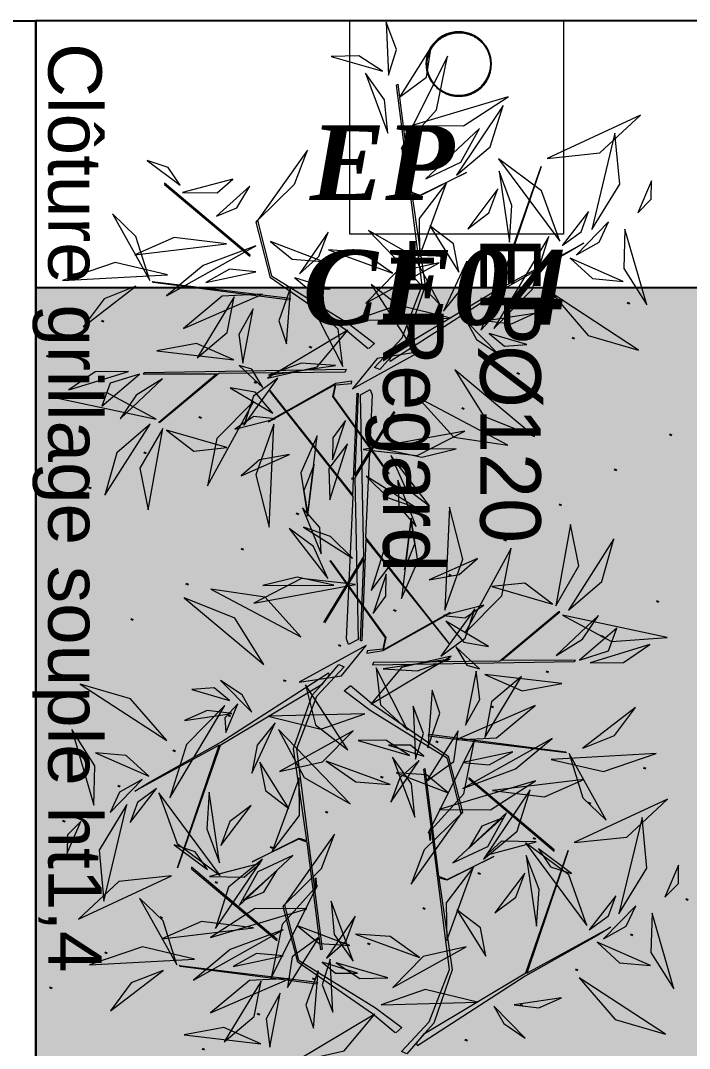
# Model space of a CAD drawing. Header units: millimetres. Extents: x 522027 to 600964, y -380282 to -298602.
# Drawn here: x 572476 to 573728, y -353126 to -351203 of the extents above; entities that cross this region are included whole.
import ezdxf

# ---------------------------------------------------------------- set-up
doc = ezdxf.new("R2010")
doc.units = ezdxf.units.MM
doc.layers.add('3-BAT C-Niveau -2', color=7, linetype='Continuous')
doc.layers.add('prlm-EAU-EPEXT', color=145, linetype='Continuous')
doc.styles.add('Arial', font='arial.ttf')
doc.styles.add('Futura Std Book', font='')
doc.styles.add('prlm-eau-ep', font='timesbi.ttf', dxfattribs={"height": 18})
doc.styles.get('Futura Std Book').set_extended_font_data('Futura Std Book')

# ---------------------------------------------------------------- blocks, each defined once
blk = doc.blocks.new('Groupe-85-1')
at = {"color": 253, "linetype": 'Continuous', "lineweight": 5, "true_color": 0xa0a0a4, "flags": 128}
for points in [[(15896.61, -47331.84), (15900.69, -47325.42), (15902.56, -47315.11), (15890.87, -47279.16), (15891.04, -47278.96), (15897.34, -47298.32), (15899.05, -47298.58), (15906.79, -47292.79), (15898.96, -47298.75), (15897.45, -47298.61), (15903.1, -47315.06), (15901.56, -47325.48), (15900.21, -47327.72), (15916.72, -47313.07), (15920.3, -47289.08), (15916.91, -47313.06), (15930.79, -47301.69), (15928.4, -47303.82), (15916.72, -47313.7), (15899.32, -47330.21), (15899.12, -47329.71), (15900.21, -47327.72), (15897.67, -47332.06)], [(15869.83, -47315.74), (15869.83, -47315.55), (15851.6, -47305.26), (15851.64, -47305.53)], [(15852.99, -47323.9), (15852.77, -47323.78), (15878.73, -47322.03), (15878.71, -47322.41)], [(15892.95, -47335.14), (15890.01, -47336.18), (15878.96, -47345.48), (15879.14, -47345.45), (15889.98, -47336.36), (15889.9, -47338.67), (15902.72, -47350.78), (15902.99, -47350.82), (15890.08, -47338.59), (15890.11, -47336.41), (15892.97, -47335.61)], [(15878.17, -47339.76), (15897.07, -47356.06), (15894.31, -47337.19), (15894.55, -47337.21), (15896.81, -47352.41), (15901.77, -47339.27), (15901.86, -47339.43), (15896.88, -47352.83), (15903.09, -47382.43), (15901.5, -47383.72), (15900.93, -47382.75), (15897.19, -47356.35), (15878.34, -47339.95)], [(15919.95, -47380.03), (15901.04, -47363.73), (15903.8, -47382.59), (15903.56, -47382.58), (15901.3, -47367.38), (15896.35, -47380.52), (15896.26, -47380.36), (15901.24, -47366.96), (15895.03, -47337.36), (15896.62, -47336.07), (15897.18, -47337.04), (15900.93, -47363.44), (15919.77, -47379.84)], [(15905.16, -47384.65), (15908.1, -47383.61), (15919.15, -47374.3), (15918.97, -47374.34), (15908.14, -47383.43), (15908.21, -47381.12), (15895.39, -47369), (15895.13, -47368.96), (15908.03, -47381.2), (15908, -47383.38), (15905.15, -47384.18)], [(15901.5, -47387.94), (15897.43, -47394.37), (15895.56, -47404.68), (15907.24, -47440.63), (15907.07, -47440.83), (15900.78, -47421.46), (15899.07, -47421.21), (15891.33, -47427), (15899.16, -47421.04), (15900.67, -47421.18), (15895.02, -47404.73), (15896.56, -47394.31), (15897.91, -47392.07), (15881.4, -47406.72), (15877.82, -47430.71), (15881.2, -47406.73), (15867.33, -47418.1), (15869.72, -47415.96), (15881.4, -47406.09), (15898.79, -47389.58), (15898.99, -47390.08), (15897.91, -47392.07), (15900.44, -47387.73)], [(15945.12, -47395.89), (15945.35, -47396.01), (15919.39, -47397.76), (15919.41, -47397.37)], [(15925.42, -47456.7), (15929.5, -47450.28), (15931.37, -47439.97), (15919.68, -47404.02), (15919.85, -47403.82), (15926.14, -47423.18), (15927.85, -47423.44), (15935.59, -47417.65), (15927.77, -47423.61), (15926.26, -47423.47), (15931.9, -47439.92), (15930.37, -47450.34), (15929.01, -47452.58), (15945.52, -47437.93), (15949.1, -47413.94), (15945.72, -47437.92), (15959.59, -47426.55), (15957.2, -47428.68), (15945.53, -47438.56), (15928.13, -47455.07), (15927.93, -47454.57), (15929.01, -47452.58), (15926.48, -47456.92)], [(15928.29, -47404.05), (15928.29, -47404.24), (15946.51, -47414.53), (15946.47, -47414.26)], [(15898.63, -47440.6), (15898.63, -47440.41), (15880.41, -47430.12), (15880.45, -47430.39)], [(15881.8, -47448.76), (15881.57, -47448.64), (15907.53, -47446.89), (15907.52, -47447.27)]]:
    blk.add_lwpolyline(points, close=True, dxfattribs=at)
for points in [[(15894.81, -47328.62), (15889.98, -47325.94), (15874.41, -47319), (15869.81, -47309.26), (15869.98, -47308.91), (15874.47, -47318.6), (15890.33, -47324.7), (15895.81, -47327.43), (15894.91, -47328.57)], [(15854.45, -47341.05), (15867.89, -47338.52), (15858.91, -47349.46), (15859.05, -47349.41), (15868.2, -47338.3), (15891.41, -47333.65), (15891.53, -47333.21), (15854.45, -47340.83), (15854.34, -47341.07), (15854.41, -47341.06)], [(15943.67, -47378.74), (15930.22, -47381.27), (15939.2, -47370.33), (15939.06, -47370.38), (15929.91, -47381.49), (15906.71, -47386.14), (15906.59, -47386.58), (15943.66, -47378.96), (15943.78, -47378.72), (15943.71, -47378.73)], [(15903.31, -47391.17), (15908.13, -47393.84), (15923.7, -47400.79), (15928.3, -47410.53), (15928.13, -47410.88), (15923.64, -47401.19), (15907.78, -47395.09), (15902.31, -47392.36), (15903.21, -47391.22)], [(15923.62, -47453.48), (15918.79, -47450.8), (15903.22, -47443.86), (15898.62, -47434.12), (15898.79, -47433.77), (15903.28, -47443.46), (15919.14, -47449.56), (15924.62, -47452.29), (15923.71, -47453.43)]]:
    blk.add_lwpolyline(points, dxfattribs=at)
at = {"color": 253, "linetype": 'Continuous', "lineweight": 5, "true_color": 0xa0a0a4}
for points in [[(15889.04, -47277.59, -183.73), (15889.61, -47272.59, -181.29), (15886.73, -47267.94, -179.52), (15886.73, -47267.94, -179.52), (15889.04, -47277.59, -183.73)], [(15891.79, -47281.26, -194.21), (15896.1, -47276.67, -192.81), (15895.89, -47270.92, -190.06), (15895.89, -47270.92, -190.06), (15891.79, -47281.26, -194.21)], [(15891.79, -47281.26, -194.21), (15896.1, -47276.67, -192.81), (15895.89, -47270.92, -190.06), (15895.89, -47270.92, -190.06), (15891.79, -47281.26, -194.21)], [(15893.91, -47290.77, -206.43), (15899.08, -47282.3, -204.4), (15899.21, -47272.05, -204.36), (15899.21, -47272.05, -204.36), (15893.91, -47290.77, -206.43)], [(15893.91, -47290.77, -206.43), (15899.08, -47282.3, -204.4), (15899.21, -47272.05, -204.36), (15899.21, -47272.05, -204.36), (15893.91, -47290.77, -206.43)], [(15887.78, -47277.12, -183.47), (15882.92, -47275.1, -183.7), (15877.81, -47276.18, -184.07), (15877.81, -47276.18, -184.07), (15887.78, -47277.12, -183.47)], [(15887.78, -47277.12, -183.47), (15882.92, -47275.1, -183.7), (15877.81, -47276.18, -184.07), (15877.81, -47276.18, -184.07), (15887.78, -47277.12, -183.47)], [(15921.12, -47287.39, -215.07), (15930.6, -47284.54, -213.8), (15936.74, -47276.19, -214.42), (15936.74, -47276.19, -214.42), (15921.12, -47287.39, -215.07)], [(15890.9, -47288.3, -199.98), (15889.15, -47282.29, -200.36), (15884.72, -47278.04, -199.46), (15884.72, -47278.04, -199.46), (15890.9, -47288.3, -199.98)], [(15895.11, -47286.05, -194.97), (15904.59, -47284.3, -192.57), (15911.8, -47277.41, -191.31), (15911.8, -47277.41, -191.31), (15895.11, -47286.05, -194.97)], [(15904.99, -47293.61, -201.48), (15910.2, -47287.28, -202.35), (15911.17, -47279.23, -201.76), (15911.17, -47279.23, -201.76), (15904.99, -47293.61, -201.48)], [(15931.79, -47298.93, -228.35), (15935.34, -47289.58, -229.1), (15932.69, -47280.4, -232.12), (15932.69, -47280.4, -232.12), (15931.79, -47298.93, -228.35)], [(15899.48, -47295.36, -207.16), (15905.35, -47291.11, -205.48), (15907.61, -47284.27, -203.83), (15907.61, -47284.27, -203.83), (15899.48, -47295.36, -207.16)], [(15899.48, -47295.36, -207.16), (15905.35, -47291.11, -205.48), (15907.61, -47284.27, -203.83), (15907.61, -47284.27, -203.83), (15899.48, -47295.36, -207.16)], [(15926.33, -47302.2, -228.97), (15921.22, -47293.55, -227.8), (15912.16, -47289.14, -227.09), (15912.16, -47289.14, -227.09), (15926.33, -47302.2, -228.97)], [(15939.66, -47294.26, -211.21), (15941.68, -47291.29, -209.03), (15941.06, -47287.91, -206.71), (15941.06, -47287.91, -206.71), (15939.66, -47294.26, -211.21)], [(15939.66, -47294.26, -211.21), (15941.68, -47291.29, -209.03), (15941.06, -47287.91, -206.71), (15941.06, -47287.91, -206.71), (15939.66, -47294.26, -211.21)], [(15894.44, -47292.01, -203.84), (15894.67, -47291.91, -203.87), (15894.19, -47290.23, -202.04), (15893.98, -47290.33, -202.02), (15894.44, -47292.01, -203.84)], [(15917.08, -47304.11, -196.26), (15916.27, -47297.25, -195.05), (15912.72, -47291.44, -196.39), (15912.72, -47291.44, -196.39), (15917.08, -47304.11, -196.26)], [(15869.98, -47308.91, -197.23), (15875.55, -47300.96, -194.28), (15876.73, -47294.21, -188.42), (15876.73, -47294.21, -188.42), (15869.98, -47308.91, -197.23)], [(15903.44, -47295.38, -188.89), (15899.67, -47302.93, -185.79), (15901.06, -47309.87, -181.22), (15901.06, -47309.87, -181.22), (15903.44, -47295.38, -188.89)], [(15908.94, -47303.09, -195.33), (15912.27, -47299.44, -195.1), (15913.09, -47294.71, -194.26), (15913.09, -47294.71, -194.26), (15908.94, -47303.09, -195.33)], [(15926.88, -47302.92, -229.3), (15929.93, -47299.68, -228.25), (15930.58, -47295.73, -226.49), (15930.58, -47295.73, -226.49), (15926.88, -47302.92, -229.3)], [(15929.86, -47304.09, -232.75), (15933.57, -47300.98, -233.5), (15934.61, -47296.91, -235.42), (15934.61, -47296.91, -235.42), (15929.86, -47304.09, -232.75)], [(15937.87, -47297.68, -212.86), (15939.03, -47304.94, -209.91), (15944.52, -47310.83, -208.14), (15944.52, -47310.83, -208.14), (15937.87, -47297.68, -212.86)], [(15937.87, -47297.68, -212.86), (15939.03, -47304.94, -209.91), (15944.52, -47310.83, -208.14), (15944.52, -47310.83, -208.14), (15937.87, -47297.68, -212.86)], [(15854.57, -47305.12, -211.6), (15851.73, -47302.27, -211.07), (15847.62, -47301.74, -211.1), (15847.62, -47301.74, -211.1), (15854.57, -47305.12, -211.6)], [(15855.23, -47306.36, -202.5), (15861.61, -47305.25, -200.11), (15864, -47302.17, -195.35), (15864, -47302.17, -195.35), (15855.23, -47306.36, -202.5)], [(15862.32, -47309.5, -218.46), (15865.75, -47307.31, -216.39), (15867.42, -47302.85, -215.43), (15867.42, -47302.85, -215.43), (15862.32, -47309.5, -218.46)], [(15917.2, -47320.56, -212.64), (15922.94, -47312.03, -211.07), (15924.12, -47301.68, -212.06), (15924.12, -47301.68, -212.06), (15917.2, -47320.56, -212.64)], [(15917.2, -47320.56, -212.64), (15922.94, -47312.03, -211.07), (15924.12, -47301.68, -212.06), (15924.12, -47301.68, -212.06), (15917.2, -47320.56, -212.64)], [(15908.8, -47311.39, -184.69), (15906.82, -47306.35, -183.17), (15901.87, -47303.85, -181.63), (15901.87, -47303.85, -181.63), (15908.8, -47311.39, -184.69)], [(15928.78, -47304.92, -232.48), (15933.62, -47307.92, -232.45), (15939.38, -47307.38, -231.83), (15939.38, -47307.38, -231.83), (15928.78, -47304.92, -232.48)], [(15906.53, -47318.02, -204.31), (15900.13, -47310.12, -204.16), (15890.75, -47306.88, -202.67), (15890.75, -47306.88, -202.67), (15906.53, -47318.02, -204.31)], [(15879.57, -47317.25, -202.12), (15882.56, -47313.38, -201.54), (15883.37, -47308.58, -202.14), (15883.37, -47308.58, -202.14), (15879.57, -47317.25, -202.12)], [(15904.89, -47310.34, -205.3), (15897.29, -47313.58, -204.92), (15892.78, -47320.36, -203.9), (15892.78, -47320.36, -203.9), (15904.89, -47310.34, -205.3)], [(15907.35, -47319.1, -204.62), (15909.91, -47314.38, -205.07), (15909.92, -47309.08, -204.23), (15909.92, -47309.08, -204.23), (15907.35, -47319.1, -204.62)], [(15852.27, -47323.7, -214.21), (15848.21, -47316.08, -211.43), (15843.08, -47312.76, -206.15), (15843.08, -47312.76, -206.15), (15852.27, -47323.7, -214.21)], [(15873.11, -47312.32, -199.77), (15877.71, -47314.82, -197.57), (15883.41, -47314.17, -196.35), (15883.41, -47314.17, -196.35), (15873.11, -47312.32, -199.77)], [(15896.65, -47313.89, -185.42), (15890.52, -47311.1, -185.31), (15884.05, -47311.83, -184.01), (15884.05, -47311.83, -184.01), (15896.65, -47313.89, -185.42)], [(15926.7, -47312.08, -223.66), (15934.81, -47318.53, -222.36), (15944.56, -47319.47, -219.58), (15944.56, -47319.47, -219.58), (15926.7, -47312.08, -223.66)], [(15865.09, -47314.27, -221.24), (15855.29, -47314.9, -218.96), (15848.63, -47319.48, -214.31), (15848.63, -47319.48, -214.31), (15865.09, -47314.27, -221.24)], [(15870.6, -47313.6, -210.1), (15861.59, -47319.05, -209.96), (15855.89, -47325.93, -205.95), (15855.89, -47325.93, -205.95), (15870.6, -47313.6, -210.1)], [(15914.91, -47321.31, -212.09), (15916.79, -47318.29, -209.87), (15916.12, -47315.61, -207.1), (15916.12, -47315.61, -207.1), (15914.91, -47321.31, -212.09)], [(15914.91, -47321.31, -212.09), (15916.79, -47318.29, -209.87), (15916.12, -47315.61, -207.1), (15916.12, -47315.61, -207.1), (15914.91, -47321.31, -212.09)], [(15915.69, -47319.33, -172.05), (15920.33, -47319.05, -171.7), (15924.13, -47316.39, -172.02), (15924.13, -47316.39, -172.02), (15915.69, -47319.33, -172.05)], [(15915.69, -47319.33, -172.05), (15920.33, -47319.05, -171.7), (15924.13, -47316.39, -172.02), (15924.13, -47316.39, -172.02), (15915.69, -47319.33, -172.05)], [(15871.5, -47318.39, -207.72), (15866.54, -47318.84, -206.62), (15862.68, -47322.08, -205.86), (15862.68, -47322.08, -205.86), (15871.5, -47318.39, -207.72)], [(15878.88, -47318.16, -202.35), (15881.72, -47319.71, -200.21), (15885.76, -47318.95, -199.09), (15885.76, -47318.95, -199.09), (15878.88, -47318.16, -202.35)], [(15903.14, -47327.19, -217.22), (15899.86, -47320.16, -219.34), (15893.1, -47316.71, -221.55), (15893.1, -47316.71, -221.55), (15903.14, -47327.19, -217.22)], [(15878.44, -47319.88, -198.87), (15877.43, -47326.63, -195.41), (15879.62, -47330.6, -190.33), (15879.62, -47330.6, -190.33), (15878.44, -47319.88, -198.87)], [(15908.87, -47320.12, -176.08), (15898.79, -47319.58, -174.79), (15891.21, -47323.94, -170.69), (15891.21, -47323.94, -170.69), (15908.87, -47320.12, -176.08)], [(15912, -47320.26, -171.59), (15914.43, -47323.14, -169.03), (15918.92, -47325.04, -167.96), (15918.92, -47325.04, -167.96), (15912, -47320.26, -171.59)], [(15855.34, -47322.03, -223.19), (15845.32, -47321.6, -225.59), (15836.22, -47326.74, -225.79), (15836.22, -47326.74, -225.79), (15855.34, -47322.03, -223.19)], [(15855.34, -47322.03, -223.19), (15845.32, -47321.6, -225.59), (15836.22, -47326.74, -225.79), (15836.22, -47326.74, -225.79), (15855.34, -47322.03, -223.19)], [(15873.51, -47322.29, -233.25), (15866.16, -47324.06, -238.65), (15860.13, -47331.36, -241.93), (15860.13, -47331.36, -241.93), (15873.51, -47322.29, -233.25)], [(15916.57, -47321.63, -213.12), (15919.83, -47323.43, -210.71), (15923.87, -47322.33, -208.62), (15923.87, -47322.33, -208.62), (15916.57, -47321.63, -213.12)], [(15916.57, -47321.63, -213.12), (15919.83, -47323.43, -210.71), (15923.87, -47322.33, -208.62), (15923.87, -47322.33, -208.62), (15916.57, -47321.63, -213.12)], [(15863.68, -47336.25, -189.87), (15868.31, -47330.54, -186.93), (15868.34, -47323.76, -183.27), (15868.34, -47323.76, -183.27), (15863.68, -47336.25, -189.87)], [(15890.74, -47332.76, -200.73), (15888.64, -47326.1, -197.34), (15882.81, -47322.47, -193.77), (15882.81, -47322.47, -193.77), (15890.74, -47332.76, -200.73)], [(15890.74, -47332.76, -200.73), (15888.64, -47326.1, -197.34), (15882.81, -47322.47, -193.77), (15882.81, -47322.47, -193.77), (15890.74, -47332.76, -200.73)], [(15849.94, -47325.21, -215.73), (15844.51, -47328.64, -216.78), (15841.65, -47334.5, -215.22), (15841.65, -47334.5, -215.22), (15849.94, -47325.21, -215.73)], [(15849.94, -47325.21, -215.73), (15844.51, -47328.64, -216.78), (15841.65, -47334.5, -215.22), (15841.65, -47334.5, -215.22), (15849.94, -47325.21, -215.73)], [(15872.28, -47325.32, -229.03), (15870.56, -47330.53, -227.48), (15872.25, -47335.66, -225.66), (15872.25, -47335.66, -225.66), (15872.28, -47325.32, -229.03)], [(15877.33, -47337.53, -178.9), (15886.05, -47333.71, -176.01), (15890.43, -47325.93, -172.29), (15890.43, -47325.93, -172.29), (15877.33, -47337.53, -178.9)], [(15877.33, -47337.53, -178.9), (15886.05, -47333.71, -176.01), (15890.43, -47325.93, -172.29), (15890.43, -47325.93, -172.29), (15877.33, -47337.53, -178.9)], [(15904.37, -47327.43, -210.57), (15896.83, -47330.11, -206.9), (15893.32, -47336.53, -202.54), (15893.32, -47336.53, -202.54), (15904.37, -47327.43, -210.57)], [(15911.48, -47329.49, -220.09), (15918.44, -47336.99, -220.53), (15928.49, -47338.97, -219.34), (15928.49, -47338.97, -219.34), (15911.48, -47329.49, -220.09)], [(15870.49, -47335.33, -200.41), (15863.08, -47333.64, -200.32), (15856.05, -47336.36, -200.54), (15856.05, -47336.36, -200.54), (15870.49, -47335.33, -200.41)], [(15889.39, -47332.85, -200.44), (15882.99, -47333.64, -199.26), (15877.42, -47336.95, -200.49), (15877.42, -47336.95, -200.49), (15889.39, -47332.85, -200.44)], [(15905.62, -47335.86, -220.85), (15913.63, -47341.91, -221.31), (15923.88, -47341.49, -222.56), (15923.88, -47341.49, -222.56), (15905.62, -47335.86, -220.85)], [(15876.78, -47339.41, -177.75), (15874.15, -47336.41, -175.38), (15871.67, -47336.18, -172.12), (15871.67, -47336.18, -172.12), (15876.78, -47339.41, -177.75)], [(15879.24, -47337.17, -207.06), (15875.41, -47341.34, -208.24), (15874.62, -47347.06, -209.24), (15874.62, -47347.06, -209.24), (15879.24, -47337.17, -207.06)], [(15851.55, -47341.15, -174.84), (15845.44, -47342.37, -175.45), (15841.18, -47346.6, -176.76), (15841.18, -47346.6, -176.76), (15851.55, -47341.15, -174.84)], [(15853.62, -47341.25, -174.58), (15848.57, -47343.96, -172.2), (15847.81, -47348.47, -168.43), (15847.81, -47348.47, -168.43), (15853.62, -47341.25, -174.58)], [(15858.03, -47341.31, -186.97), (15853.78, -47345.21, -187.38), (15851.67, -47350.13, -185.5), (15851.67, -47350.13, -185.5), (15858.03, -47341.31, -186.97)], [(15879.52, -47343.78, -215.21), (15875.52, -47340.56, -213.09), (15870.79, -47340.62, -210.46), (15870.79, -47340.62, -210.46), (15879.52, -47343.78, -215.21)], [(15897.42, -47347.34, -225.36), (15907.53, -47346.58, -224.7), (15915.49, -47340.4, -224), (15915.49, -47340.4, -224), (15897.42, -47347.34, -225.36)], [(15875.64, -47342.24, -207.25), (15870.13, -47350.37, -205.29), (15870.07, -47359.44, -201.98), (15870.07, -47359.44, -201.98), (15875.64, -47342.24, -207.25)], [(15893.13, -47342.64, -197.01), (15891.41, -47346.26, -196.39), (15892.16, -47350.32, -196.61), (15892.16, -47350.32, -196.61), (15893.13, -47342.64, -197.01)], [(15880.18, -47344.76, -179.83), (15876.14, -47345.06, -178.67), (15873.08, -47348.07, -177.99), (15873.08, -47348.07, -177.99), (15880.18, -47344.76, -179.83)], [(15901.4, -47346.5, -183.78), (15908.44, -47346.7, -183.14), (15914.46, -47343.97, -184.94), (15914.46, -47343.97, -184.94), (15901.4, -47346.5, -183.78)], [(15858.26, -47348.97, -186.41), (15848.35, -47345.8, -187.61), (15838.28, -47348.49, -186.97), (15838.28, -47348.49, -186.97), (15858.26, -47348.97, -186.41)], [(15880.11, -47345.75, -179.52), (15878.57, -47355.75, -178.73), (15882.8, -47364.88, -177.91), (15882.8, -47364.88, -177.91), (15880.11, -47345.75, -179.52)], [(15888.49, -47346.42, -247.3), (15886.76, -47353.81, -244.69), (15889.51, -47361.53, -243.35), (15889.51, -47361.53, -243.35), (15888.49, -47346.42, -247.3)], [(15888.49, -47346.42, -247.3), (15886.76, -47353.81, -244.69), (15889.51, -47361.53, -243.35), (15889.51, -47361.53, -243.35), (15888.49, -47346.42, -247.3)], [(15894.32, -47346.84, -186.16), (15891.74, -47352.01, -185.75), (15893.03, -47357.73, -185.13), (15893.03, -47357.73, -185.13), (15894.32, -47346.84, -186.16)], [(15902.68, -47347.5, -176.88), (15906.48, -47352.87, -176.9), (15911.56, -47355.35, -174.04), (15911.56, -47355.35, -174.04), (15902.68, -47347.5, -176.88)], [(15857.37, -47350.08, -186.4), (15852.21, -47356.53, -186.75), (15851.48, -47364.74, -187), (15851.48, -47364.74, -187), (15857.37, -47350.08, -186.4)], [(15859.83, -47350.45, -182.25), (15856.96, -47358.56, -178.08), (15859.97, -47365.91, -173.29), (15859.97, -47365.91, -173.29), (15859.83, -47350.45, -182.25)], [(15860.53, -47350.6, -181.99), (15866.31, -47353.53, -181.12), (15872.28, -47351.72, -179.03), (15872.28, -47351.72, -179.03), (15860.53, -47350.6, -181.99)], [(15884.03, -47350.81, -210.84), (15878.73, -47352.84, -209.98), (15875.89, -47356.42, -207.2), (15875.89, -47356.42, -207.2), (15884.03, -47350.81, -210.84)], [(15888.94, -47351.82, -223.21), (15887.91, -47356.93, -222.61), (15889.5, -47361.34, -220.88), (15889.5, -47361.34, -220.88), (15888.94, -47351.82, -223.21)], [(15888.94, -47351.82, -223.21), (15887.91, -47356.93, -222.61), (15889.5, -47361.34, -220.88), (15889.5, -47361.34, -220.88), (15888.94, -47351.82, -223.21)], [(15898.9, -47352.1, -228.81), (15903.67, -47355.36, -229.15), (15909, -47356.1, -227.32), (15909, -47356.1, -227.32), (15898.9, -47352.1, -228.81)], [(15904.82, -47351.78, -161.32), (15905.96, -47356.58, -161.24), (15909.82, -47359.65, -160.95), (15909.82, -47359.65, -160.95), (15904.82, -47351.78, -161.32)], [(15918.01, -47374.04, -179.52), (15919.55, -47364.04, -178.73), (15915.31, -47354.91, -177.91), (15915.31, -47354.91, -177.91), (15918.01, -47374.04, -179.52)], [(15938.29, -47369.34, -182.25), (15941.15, -47361.23, -178.08), (15938.15, -47353.88, -173.29), (15938.15, -47353.88, -173.29), (15938.29, -47369.34, -182.25)], [(15940.74, -47369.71, -186.4), (15945.91, -47363.26, -186.75), (15946.64, -47355.05, -187), (15946.64, -47355.05, -187), (15940.74, -47369.71, -186.4)], [(15909.63, -47373.37, -247.3), (15911.36, -47365.98, -244.69), (15908.61, -47358.26, -243.35), (15908.61, -47358.26, -243.35), (15909.63, -47373.37, -247.3)], [(15909.63, -47373.37, -247.3), (15911.36, -47365.98, -244.69), (15908.61, -47358.26, -243.35), (15908.61, -47358.26, -243.35), (15909.63, -47373.37, -247.3)], [(15909.18, -47367.97, -223.21), (15910.21, -47362.86, -222.61), (15908.62, -47358.45, -220.88), (15908.62, -47358.45, -220.88), (15909.18, -47367.97, -223.21)], [(15909.18, -47367.97, -223.21), (15910.21, -47362.86, -222.61), (15908.62, -47358.45, -220.88), (15908.62, -47358.45, -220.88), (15909.18, -47367.97, -223.21)], [(15893.3, -47368.01, -161.32), (15892.15, -47363.21, -161.24), (15888.3, -47360.14, -160.95), (15888.3, -47360.14, -160.95), (15893.3, -47368.01, -161.32)], [(15922.48, -47377.54, -207.25), (15927.99, -47369.42, -205.29), (15928.04, -47360.35, -201.98), (15928.04, -47360.35, -201.98), (15922.48, -47377.54, -207.25)], [(15903.8, -47372.95, -186.16), (15906.37, -47367.78, -185.75), (15905.09, -47362.06, -185.13), (15905.09, -47362.06, -185.13), (15903.8, -47372.95, -186.16)], [(15895.43, -47372.29, -176.88), (15891.63, -47366.92, -176.9), (15886.56, -47364.43, -174.04), (15886.56, -47364.43, -174.04), (15895.43, -47372.29, -176.88)], [(15899.22, -47367.69, -228.81), (15894.45, -47364.43, -229.15), (15889.11, -47363.69, -227.32), (15889.11, -47363.69, -227.32), (15899.22, -47367.69, -228.81)], [(15914.08, -47368.97, -210.84), (15919.39, -47366.95, -209.98), (15922.23, -47363.37, -207.2), (15922.23, -47363.37, -207.2), (15914.08, -47368.97, -210.84)], [(15937.59, -47369.19, -181.99), (15931.81, -47366.26, -181.12), (15925.84, -47368.06, -179.03), (15925.84, -47368.06, -179.03), (15937.59, -47369.19, -181.99)], [(15904.98, -47377.15, -197.01), (15906.7, -47373.53, -196.39), (15905.95, -47369.47, -196.61), (15905.95, -47369.47, -196.61), (15904.98, -47377.15, -197.01)], [(15940.08, -47378.48, -186.97), (15944.34, -47374.58, -187.38), (15946.45, -47369.66, -185.5), (15946.45, -47369.66, -185.5), (15940.08, -47378.48, -186.97)], [(15917.94, -47375.03, -179.83), (15921.98, -47374.73, -178.67), (15925.03, -47371.72, -177.99), (15925.03, -47371.72, -177.99), (15917.94, -47375.03, -179.83)], [(15939.85, -47370.82, -186.41), (15949.77, -47373.99, -187.61), (15959.83, -47371.3, -186.97), (15959.83, -47371.3, -186.97), (15939.85, -47370.82, -186.41)], [(15944.5, -47378.54, -174.58), (15949.55, -47375.83, -172.2), (15950.3, -47371.32, -168.43), (15950.3, -47371.32, -168.43), (15944.5, -47378.54, -174.58)], [(15900.69, -47372.44, -225.36), (15890.58, -47373.21, -224.7), (15882.63, -47379.39, -224), (15882.63, -47379.39, -224), (15900.69, -47372.44, -225.36)], [(15896.72, -47373.29, -183.78), (15889.68, -47373.09, -183.14), (15883.66, -47375.82, -184.94), (15883.66, -47375.82, -184.94), (15896.72, -47373.29, -183.78)], [(15918.87, -47382.62, -207.06), (15922.71, -47378.45, -208.24), (15923.49, -47372.73, -209.24), (15923.49, -47372.73, -209.24), (15918.87, -47382.62, -207.06)], [(15946.57, -47378.64, -174.84), (15952.67, -47377.42, -175.45), (15956.93, -47373.19, -176.76), (15956.93, -47373.19, -176.76), (15946.57, -47378.64, -174.84)], [(15918.6, -47376.01, -215.21), (15922.59, -47379.23, -213.09), (15927.32, -47379.17, -210.46), (15927.32, -47379.17, -210.46), (15918.6, -47376.01, -215.21)], [(15892.49, -47383.93, -220.85), (15884.49, -47377.88, -221.31), (15874.24, -47378.29, -222.56), (15874.24, -47378.29, -222.56), (15892.49, -47383.93, -220.85)], [(15886.64, -47390.3, -220.09), (15879.67, -47382.8, -220.53), (15869.63, -47380.82, -219.34), (15869.63, -47380.82, -219.34), (15886.64, -47390.3, -220.09)], [(15921.34, -47380.38, -177.75), (15923.96, -47383.38, -175.38), (15926.45, -47383.61, -172.12), (15926.45, -47383.61, -172.12), (15921.34, -47380.38, -177.75)], [(15893.75, -47392.36, -210.57), (15901.29, -47389.68, -206.9), (15904.8, -47383.26, -202.54), (15904.8, -47383.26, -202.54), (15893.75, -47392.36, -210.57)], [(15920.78, -47382.26, -178.9), (15912.06, -47386.08, -176.01), (15907.68, -47393.86, -172.29), (15907.68, -47393.86, -172.29), (15920.78, -47382.26, -178.9)], [(15920.78, -47382.26, -178.9), (15912.06, -47386.08, -176.01), (15907.68, -47393.86, -172.29), (15907.68, -47393.86, -172.29), (15920.78, -47382.26, -178.9)], [(15908.72, -47386.94, -200.44), (15915.13, -47386.15, -199.26), (15920.7, -47382.83, -200.49), (15920.7, -47382.83, -200.49), (15908.72, -47386.94, -200.44)], [(15927.62, -47384.46, -200.41), (15935.04, -47386.15, -200.32), (15942.07, -47383.42, -200.54), (15942.07, -47383.42, -200.54), (15927.62, -47384.46, -200.41)], [(15934.43, -47383.54, -189.87), (15929.81, -47389.25, -186.93), (15929.78, -47396.03, -183.27), (15929.78, -47396.03, -183.27), (15934.43, -47383.54, -189.87)], [(15925.83, -47394.47, -229.03), (15927.55, -47389.26, -227.48), (15925.87, -47384.13, -225.66), (15925.87, -47384.13, -225.66), (15925.83, -47394.47, -229.03)], [(15948.18, -47394.58, -215.73), (15953.61, -47391.15, -216.78), (15956.47, -47385.29, -215.22), (15956.47, -47385.29, -215.22), (15948.18, -47394.58, -215.73)], [(15948.18, -47394.58, -215.73), (15953.61, -47391.15, -216.78), (15956.47, -47385.29, -215.22), (15956.47, -47385.29, -215.22), (15948.18, -47394.58, -215.73)], [(15907.37, -47387.03, -200.73), (15909.48, -47393.69, -197.34), (15915.31, -47397.32, -193.77), (15915.31, -47397.32, -193.77), (15907.37, -47387.03, -200.73)], [(15907.37, -47387.03, -200.73), (15909.48, -47393.69, -197.34), (15915.31, -47397.32, -193.77), (15915.31, -47397.32, -193.77), (15907.37, -47387.03, -200.73)], [(15919.67, -47399.91, -198.87), (15920.69, -47393.16, -195.41), (15918.5, -47389.18, -190.33), (15918.5, -47389.18, -190.33), (15919.67, -47399.91, -198.87)], [(15924.61, -47397.5, -233.25), (15931.96, -47395.73, -238.65), (15937.98, -47388.43, -241.93), (15937.98, -47388.43, -241.93), (15924.61, -47397.5, -233.25)], [(15894.98, -47392.59, -217.22), (15898.26, -47399.63, -219.34), (15905.02, -47403.08, -221.55), (15905.02, -47403.08, -221.55), (15894.98, -47392.59, -217.22)], [(15917.84, -47402.45, -183.73), (15918.42, -47397.45, -181.29), (15915.54, -47392.8, -179.52), (15915.54, -47392.8, -179.52), (15917.84, -47402.45, -183.73)], [(15942.78, -47397.76, -223.19), (15952.79, -47398.19, -225.59), (15961.9, -47393.05, -225.79), (15961.9, -47393.05, -225.79), (15942.78, -47397.76, -223.19)], [(15942.78, -47397.76, -223.19), (15952.79, -47398.19, -225.59), (15961.9, -47393.05, -225.79), (15961.9, -47393.05, -225.79), (15942.78, -47397.76, -223.19)], [(15886.11, -47399.53, -171.59), (15883.68, -47396.65, -169.03), (15879.2, -47394.75, -167.96), (15879.2, -47394.75, -167.96), (15886.11, -47399.53, -171.59)], [(15927.51, -47406.19, -210.1), (15936.53, -47400.74, -209.96), (15942.22, -47393.86, -205.95), (15942.22, -47393.86, -205.95), (15927.51, -47406.19, -210.1)], [(15881.55, -47398.16, -213.12), (15878.29, -47396.36, -210.71), (15874.25, -47397.45, -208.62), (15874.25, -47397.45, -208.62), (15881.55, -47398.16, -213.12)], [(15881.55, -47398.16, -213.12), (15878.29, -47396.36, -210.71), (15874.25, -47397.45, -208.62), (15874.25, -47397.45, -208.62), (15881.55, -47398.16, -213.12)], [(15889.24, -47399.67, -176.08), (15899.33, -47400.21, -174.79), (15906.91, -47395.85, -170.69), (15906.91, -47395.85, -170.69), (15889.24, -47399.67, -176.08)], [(15920.6, -47406.12, -194.21), (15924.91, -47401.53, -192.81), (15924.69, -47395.78, -190.06), (15924.69, -47395.78, -190.06), (15920.6, -47406.12, -194.21)], [(15920.6, -47406.12, -194.21), (15924.91, -47401.53, -192.81), (15924.69, -47395.78, -190.06), (15924.69, -47395.78, -190.06), (15920.6, -47406.12, -194.21)], [(15922.72, -47415.63, -206.43), (15927.89, -47407.16, -204.4), (15928.02, -47396.91, -204.36), (15928.02, -47396.91, -204.36), (15922.72, -47415.63, -206.43)], [(15922.72, -47415.63, -206.43), (15927.89, -47407.16, -204.4), (15928.02, -47396.91, -204.36), (15928.02, -47396.91, -204.36), (15922.72, -47415.63, -206.43)], [(15945.85, -47396.09, -214.21), (15949.91, -47403.71, -211.43), (15955.03, -47407.03, -206.15), (15955.03, -47407.03, -206.15), (15945.85, -47396.09, -214.21)], [(15880.91, -47399.23, -212.64), (15875.17, -47407.76, -211.07), (15874, -47418.11, -212.06), (15874, -47418.11, -212.06), (15880.91, -47399.23, -212.64)], [(15880.91, -47399.23, -212.64), (15875.17, -47407.76, -211.07), (15874, -47418.11, -212.06), (15874, -47418.11, -212.06), (15880.91, -47399.23, -212.64)], [(15883.21, -47398.48, -212.09), (15881.32, -47401.5, -209.87), (15881.99, -47404.18, -207.1), (15881.99, -47404.18, -207.1), (15883.21, -47398.48, -212.09)], [(15883.21, -47398.48, -212.09), (15881.32, -47401.5, -209.87), (15881.99, -47404.18, -207.1), (15881.99, -47404.18, -207.1), (15883.21, -47398.48, -212.09)], [(15926.62, -47401.4, -207.72), (15931.58, -47400.95, -206.62), (15935.44, -47397.71, -205.86), (15935.44, -47397.71, -205.86), (15926.62, -47401.4, -207.72)], [(15871.42, -47407.71, -223.66), (15863.31, -47401.26, -222.36), (15853.55, -47400.32, -219.58), (15853.55, -47400.32, -219.58), (15871.42, -47407.71, -223.66)], [(15882.42, -47400.46, -172.05), (15877.79, -47400.74, -171.7), (15873.99, -47403.4, -172.02), (15873.99, -47403.4, -172.02), (15882.42, -47400.46, -172.05)], [(15882.42, -47400.46, -172.05), (15877.79, -47400.74, -171.7), (15873.99, -47403.4, -172.02), (15873.99, -47403.4, -172.02), (15882.42, -47400.46, -172.05)], [(15890.77, -47400.68, -204.62), (15888.21, -47405.41, -205.07), (15888.2, -47410.71, -204.23), (15888.2, -47410.71, -204.23), (15890.77, -47400.68, -204.62)], [(15893.23, -47409.45, -205.3), (15900.83, -47406.2, -204.92), (15905.34, -47399.43, -203.9), (15905.34, -47399.43, -203.9), (15893.23, -47409.45, -205.3)], [(15916.59, -47401.98, -183.47), (15911.72, -47399.96, -183.7), (15906.62, -47401.04, -184.07), (15906.62, -47401.04, -184.07), (15916.59, -47401.98, -183.47)], [(15916.59, -47401.98, -183.47), (15911.72, -47399.96, -183.7), (15906.62, -47401.04, -184.07), (15906.62, -47401.04, -184.07), (15916.59, -47401.98, -183.47)], [(15919.23, -47401.63, -202.35), (15916.4, -47400.08, -200.21), (15912.36, -47400.84, -199.09), (15912.36, -47400.84, -199.09), (15919.23, -47401.63, -202.35)], [(15933.03, -47405.52, -221.24), (15942.83, -47404.89, -218.96), (15949.49, -47400.31, -214.31), (15949.49, -47400.31, -214.31), (15933.03, -47405.52, -221.24)], [(15949.92, -47412.25, -215.07), (15959.41, -47409.4, -213.8), (15965.54, -47401.05, -214.42), (15965.54, -47401.05, -214.42), (15949.92, -47412.25, -215.07)], [(15891.59, -47401.77, -204.31), (15897.99, -47409.67, -204.16), (15907.37, -47412.91, -202.67), (15907.37, -47412.91, -202.67), (15891.59, -47401.77, -204.31)], [(15919.7, -47413.16, -199.98), (15917.96, -47407.15, -200.36), (15913.52, -47402.9, -199.46), (15913.52, -47402.9, -199.46), (15919.7, -47413.16, -199.98)], [(15918.54, -47402.54, -202.12), (15915.55, -47406.41, -201.54), (15914.75, -47411.21, -202.14), (15914.75, -47411.21, -202.14), (15918.54, -47402.54, -202.12)], [(15923.91, -47410.91, -194.97), (15933.39, -47409.16, -192.57), (15940.61, -47402.27, -191.31), (15940.61, -47402.27, -191.31), (15923.91, -47410.91, -194.97)], [(15925.01, -47407.47, -199.77), (15920.41, -47404.97, -197.57), (15914.71, -47405.62, -196.35), (15914.71, -47405.62, -196.35), (15925.01, -47407.47, -199.77)], [(15933.8, -47418.47, -201.48), (15939.01, -47412.14, -202.35), (15939.98, -47404.08, -201.76), (15939.98, -47404.08, -201.76), (15933.8, -47418.47, -201.48)], [(15901.47, -47405.9, -185.42), (15907.6, -47408.68, -185.31), (15914.06, -47407.96, -184.01), (15914.06, -47407.96, -184.01), (15901.47, -47405.9, -185.42)], [(15960.6, -47423.79, -228.35), (15964.15, -47414.44, -229.1), (15961.5, -47405.26, -232.12), (15961.5, -47405.26, -232.12), (15960.6, -47423.79, -228.35)], [(15860.25, -47422.11, -212.86), (15859.09, -47414.85, -209.91), (15853.6, -47408.96, -208.14), (15853.6, -47408.96, -208.14), (15860.25, -47422.11, -212.86)], [(15860.25, -47422.11, -212.86), (15859.09, -47414.85, -209.91), (15853.6, -47408.96, -208.14), (15853.6, -47408.96, -208.14), (15860.25, -47422.11, -212.86)], [(15889.31, -47408.4, -184.69), (15891.3, -47413.44, -183.17), (15896.25, -47415.93, -181.63), (15896.25, -47415.93, -181.63), (15889.31, -47408.4, -184.69)], [(15894.68, -47424.41, -188.89), (15898.45, -47416.86, -185.79), (15897.05, -47409.92, -181.22), (15897.05, -47409.92, -181.22), (15894.68, -47424.41, -188.89)], [(15928.13, -47410.88, -197.23), (15922.57, -47418.83, -194.28), (15921.38, -47425.58, -188.42), (15921.38, -47425.58, -188.42), (15928.13, -47410.88, -197.23)], [(15928.29, -47420.22, -207.16), (15934.16, -47415.97, -205.48), (15936.42, -47409.12, -203.83), (15936.42, -47409.12, -203.83), (15928.29, -47420.22, -207.16)], [(15928.29, -47420.22, -207.16), (15934.16, -47415.97, -205.48), (15936.42, -47409.12, -203.83), (15936.42, -47409.12, -203.83), (15928.29, -47420.22, -207.16)], [(15935.8, -47410.29, -218.46), (15932.37, -47412.48, -216.39), (15930.7, -47416.94, -215.43), (15930.7, -47416.94, -215.43), (15935.8, -47410.29, -218.46)], [(15869.34, -47414.87, -232.48), (15864.5, -47411.87, -232.45), (15858.74, -47412.41, -231.83), (15858.74, -47412.41, -231.83), (15869.34, -47414.87, -232.48)], [(15968.47, -47419.12, -211.21), (15970.49, -47416.15, -209.03), (15969.87, -47412.77, -206.71), (15969.87, -47412.77, -206.71), (15968.47, -47419.12, -211.21)], [(15968.47, -47419.12, -211.21), (15970.49, -47416.15, -209.03), (15969.87, -47412.77, -206.71), (15969.87, -47412.77, -206.71), (15968.47, -47419.12, -211.21)], [(15942.89, -47413.43, -202.5), (15936.51, -47414.54, -200.11), (15934.12, -47417.62, -195.35), (15934.12, -47417.62, -195.35), (15942.89, -47413.43, -202.5)], [(15955.14, -47427.06, -228.97), (15950.03, -47418.41, -227.8), (15940.96, -47414, -227.09), (15940.96, -47414, -227.09), (15955.14, -47427.06, -228.97)], [(15943.55, -47414.66, -211.6), (15946.39, -47417.52, -211.07), (15950.5, -47418.05, -211.1), (15950.5, -47418.05, -211.1), (15943.55, -47414.66, -211.6)], [(15868.25, -47415.7, -232.75), (15864.55, -47418.81, -233.5), (15863.51, -47422.88, -235.42), (15863.51, -47422.88, -235.42), (15868.25, -47415.7, -232.75)], [(15881.03, -47415.68, -196.26), (15881.84, -47422.54, -195.05), (15885.4, -47428.35, -196.39), (15885.4, -47428.35, -196.39), (15881.03, -47415.68, -196.26)], [(15923.25, -47416.87, -203.84), (15923.47, -47416.77, -203.87), (15923, -47415.09, -202.04), (15922.79, -47415.19, -202.02), (15923.25, -47416.87, -203.84)], [(15945.89, -47428.97, -196.26), (15945.08, -47422.11, -195.05), (15941.53, -47416.3, -196.39), (15941.53, -47416.3, -196.39), (15945.89, -47428.97, -196.26)], [(15871.23, -47416.87, -229.3), (15868.19, -47420.1, -228.25), (15867.54, -47424.06, -226.49), (15867.54, -47424.06, -226.49), (15871.23, -47416.87, -229.3)], [(15871.78, -47417.59, -228.97), (15876.9, -47426.24, -227.8), (15885.96, -47430.65, -227.09), (15885.96, -47430.65, -227.09), (15871.78, -47417.59, -228.97)], [(15889.18, -47416.7, -195.33), (15885.85, -47420.35, -195.1), (15885.03, -47425.08, -194.26), (15885.03, -47425.08, -194.26), (15889.18, -47416.7, -195.33)], [(15898.79, -47433.77, -197.23), (15904.36, -47425.82, -194.28), (15905.54, -47419.07, -188.42), (15905.54, -47419.07, -188.42), (15898.79, -47433.77, -197.23)], [(15932.25, -47420.24, -188.89), (15928.48, -47427.79, -185.79), (15929.87, -47434.73, -181.22), (15929.87, -47434.73, -181.22), (15932.25, -47420.24, -188.89)], [(15937.74, -47427.95, -195.33), (15941.08, -47424.3, -195.1), (15941.9, -47419.57, -194.26), (15941.9, -47419.57, -194.26), (15937.74, -47427.95, -195.33)], [(15866.33, -47420.86, -228.35), (15862.78, -47430.21, -229.1), (15865.42, -47439.39, -232.12), (15865.42, -47439.39, -232.12), (15866.33, -47420.86, -228.35)], [(15955.69, -47427.78, -229.3), (15958.74, -47424.54, -228.25), (15959.38, -47420.59, -226.49), (15959.38, -47420.59, -226.49), (15955.69, -47427.78, -229.3)], [(15958.67, -47428.95, -232.75), (15962.37, -47425.84, -233.5), (15963.42, -47421.77, -235.42), (15963.42, -47421.77, -235.42), (15958.67, -47428.95, -232.75)], [(15966.68, -47422.54, -212.86), (15967.84, -47429.8, -209.91), (15973.32, -47435.69, -208.14), (15973.32, -47435.69, -208.14), (15966.68, -47422.54, -212.86)], [(15966.68, -47422.54, -212.86), (15967.84, -47429.8, -209.91), (15973.32, -47435.69, -208.14), (15973.32, -47435.69, -208.14), (15966.68, -47422.54, -212.86)], [(15858.46, -47425.53, -211.21), (15856.43, -47428.5, -209.03), (15857.06, -47431.88, -206.71), (15857.06, -47431.88, -206.71), (15858.46, -47425.53, -211.21)], [(15858.46, -47425.53, -211.21), (15856.43, -47428.5, -209.03), (15857.06, -47431.88, -206.71), (15857.06, -47431.88, -206.71), (15858.46, -47425.53, -211.21)], [(15893.13, -47426.18, -201.48), (15887.91, -47432.51, -202.35), (15886.95, -47440.56, -201.76), (15886.95, -47440.56, -201.76), (15893.13, -47426.18, -201.48)], [(15898.63, -47424.43, -207.16), (15892.76, -47428.68, -205.48), (15890.51, -47435.52, -203.83), (15890.51, -47435.52, -203.83), (15898.63, -47424.43, -207.16)], [(15898.63, -47424.43, -207.16), (15892.76, -47428.68, -205.48), (15890.51, -47435.52, -203.83), (15890.51, -47435.52, -203.83), (15898.63, -47424.43, -207.16)], [(15883.38, -47429.98, -211.6), (15880.53, -47427.13, -211.07), (15876.43, -47426.6, -211.1), (15876.43, -47426.6, -211.1), (15883.38, -47429.98, -211.6)], [(15884.03, -47431.22, -202.5), (15890.42, -47430.11, -200.11), (15892.8, -47427.03, -195.35), (15892.8, -47427.03, -195.35), (15884.03, -47431.22, -202.5)], [(15891.12, -47434.36, -218.46), (15894.55, -47432.17, -216.39), (15896.23, -47427.7, -215.43), (15896.23, -47427.7, -215.43), (15891.12, -47434.36, -218.46)], [(15903.67, -47427.78, -203.84), (15903.45, -47427.88, -203.87), (15903.92, -47429.56, -202.04), (15904.13, -47429.46, -202.02), (15903.67, -47427.78, -203.84)], [(15904.2, -47429.01, -206.43), (15899.04, -47437.49, -204.4), (15898.9, -47447.74, -204.36), (15898.9, -47447.74, -204.36), (15904.2, -47429.01, -206.43)], [(15904.2, -47429.01, -206.43), (15899.04, -47437.49, -204.4), (15898.9, -47447.74, -204.36), (15898.9, -47447.74, -204.36), (15904.2, -47429.01, -206.43)], [(15937.61, -47436.25, -184.69), (15935.63, -47431.21, -183.17), (15930.68, -47428.71, -181.63), (15930.68, -47428.71, -181.63), (15937.61, -47436.25, -184.69)], [(15957.58, -47429.78, -232.48), (15962.43, -47432.78, -232.45), (15968.19, -47432.24, -231.83), (15968.19, -47432.24, -231.83), (15957.58, -47429.78, -232.48)], [(15907.22, -47431.49, -199.98), (15908.96, -47437.5, -200.36), (15913.4, -47441.75, -199.46), (15913.4, -47441.75, -199.46), (15907.22, -47431.49, -199.98)], [(15877, -47432.4, -215.07), (15867.52, -47435.25, -213.8), (15861.38, -47443.6, -214.42), (15861.38, -47443.6, -214.42), (15877, -47432.4, -215.07)], [(15903.01, -47433.74, -194.97), (15893.53, -47435.49, -192.57), (15886.32, -47442.38, -191.31), (15886.32, -47442.38, -191.31), (15903.01, -47433.74, -194.97)], [(15908.38, -47442.11, -202.12), (15911.37, -47438.24, -201.54), (15912.17, -47433.43, -202.14), (15912.17, -47433.43, -202.14), (15908.38, -47442.11, -202.12)], [(15933.69, -47435.2, -205.3), (15926.09, -47438.44, -204.92), (15921.59, -47445.22, -203.9), (15921.59, -47445.22, -203.9), (15933.69, -47435.2, -205.3)], [(15881.08, -47448.56, -214.21), (15877.01, -47440.94, -211.43), (15871.89, -47437.62, -206.15), (15871.89, -47437.62, -206.15), (15881.08, -47448.56, -214.21)], [(15901.91, -47437.18, -199.77), (15906.51, -47439.68, -197.57), (15912.22, -47439.03, -196.35), (15912.22, -47439.03, -196.35), (15901.91, -47437.18, -199.77)], [(15925.46, -47438.75, -185.42), (15919.32, -47435.96, -185.31), (15912.86, -47436.69, -184.01), (15912.86, -47436.69, -184.01), (15925.46, -47438.75, -185.42)], [(15955.51, -47436.94, -223.66), (15963.61, -47443.39, -222.36), (15973.37, -47444.33, -219.58), (15973.37, -47444.33, -219.58), (15955.51, -47436.94, -223.66)], [(15893.9, -47439.13, -221.24), (15884.1, -47439.76, -218.96), (15877.43, -47444.34, -214.31), (15877.43, -47444.34, -214.31), (15893.9, -47439.13, -221.24)], [(15899.41, -47438.46, -210.1), (15890.39, -47443.91, -209.96), (15884.7, -47450.79, -205.95), (15884.7, -47450.79, -205.95), (15899.41, -47438.46, -210.1)], [(15906.32, -47438.53, -194.21), (15902.01, -47443.12, -192.81), (15902.23, -47448.87, -190.06), (15902.23, -47448.87, -190.06), (15906.32, -47438.53, -194.21)], [(15906.32, -47438.53, -194.21), (15902.01, -47443.12, -192.81), (15902.23, -47448.87, -190.06), (15902.23, -47448.87, -190.06), (15906.32, -47438.53, -194.21)], [(15944.5, -47444.19, -172.05), (15949.13, -47443.91, -171.7), (15952.94, -47441.25, -172.02), (15952.94, -47441.25, -172.02), (15944.5, -47444.19, -172.05)], [(15944.5, -47444.19, -172.05), (15949.13, -47443.91, -171.7), (15952.94, -47441.25, -172.02), (15952.94, -47441.25, -172.02), (15944.5, -47444.19, -172.05)], [(15900.31, -47443.25, -207.72), (15895.35, -47443.7, -206.62), (15891.49, -47446.94, -205.86), (15891.49, -47446.94, -205.86), (15900.31, -47443.25, -207.72)], [(15907.69, -47443.02, -202.35), (15910.53, -47444.57, -200.21), (15914.57, -47443.81, -199.09), (15914.57, -47443.81, -199.09), (15907.69, -47443.02, -202.35)], [(15909.08, -47442.2, -183.73), (15908.5, -47447.2, -181.29), (15911.39, -47451.85, -179.52), (15911.39, -47451.85, -179.52), (15909.08, -47442.2, -183.73)], [(15910.33, -47442.67, -183.47), (15915.2, -47444.69, -183.7), (15920.31, -47443.61, -184.07), (15920.31, -47443.61, -184.07), (15910.33, -47442.67, -183.47)], [(15910.33, -47442.67, -183.47), (15915.2, -47444.69, -183.7), (15920.31, -47443.61, -184.07), (15920.31, -47443.61, -184.07), (15910.33, -47442.67, -183.47)], [(15907.25, -47444.74, -198.87), (15906.23, -47451.48, -195.41), (15908.42, -47455.46, -190.33), (15908.42, -47455.46, -190.33), (15907.25, -47444.74, -198.87)], [(15937.68, -47444.98, -176.08), (15927.59, -47444.44, -174.79), (15920.02, -47448.8, -170.69), (15920.02, -47448.8, -170.69), (15937.68, -47444.98, -176.08)], [(15940.81, -47445.12, -171.59), (15943.24, -47448, -169.03), (15947.72, -47449.9, -167.96), (15947.72, -47449.9, -167.96), (15940.81, -47445.12, -171.59)], [(15884.14, -47446.89, -223.19), (15874.13, -47446.46, -225.59), (15865.03, -47451.6, -225.79), (15865.03, -47451.6, -225.79), (15884.14, -47446.89, -223.19)], [(15884.14, -47446.89, -223.19), (15874.13, -47446.46, -225.59), (15865.03, -47451.6, -225.79), (15865.03, -47451.6, -225.79), (15884.14, -47446.89, -223.19)], [(15902.32, -47447.15, -233.25), (15894.97, -47448.92, -238.65), (15888.94, -47456.21, -241.93), (15888.94, -47456.21, -241.93), (15902.32, -47447.15, -233.25)], [(15892.49, -47461.11, -189.87), (15897.11, -47455.39, -186.93), (15897.14, -47448.62, -183.27), (15897.14, -47448.62, -183.27), (15892.49, -47461.11, -189.87)], [(15878.75, -47450.07, -215.73), (15873.32, -47453.49, -216.78), (15870.46, -47459.36, -215.22), (15870.46, -47459.36, -215.22), (15878.75, -47450.07, -215.73)], [(15878.75, -47450.07, -215.73), (15873.32, -47453.49, -216.78), (15870.46, -47459.36, -215.22), (15870.46, -47459.36, -215.22), (15878.75, -47450.07, -215.73)], [(15901.09, -47450.18, -229.03), (15899.37, -47455.39, -227.48), (15901.05, -47460.51, -225.66), (15901.05, -47460.51, -225.66), (15901.09, -47450.18, -229.03)], [(15906.14, -47462.39, -178.9), (15914.86, -47458.57, -176.01), (15919.24, -47450.78, -172.29), (15919.24, -47450.78, -172.29), (15906.14, -47462.39, -178.9)], [(15906.14, -47462.39, -178.9), (15914.86, -47458.57, -176.01), (15919.24, -47450.78, -172.29), (15919.24, -47450.78, -172.29), (15906.14, -47462.39, -178.9)], [(15899.3, -47460.19, -200.41), (15891.89, -47458.5, -200.32), (15884.85, -47461.22, -200.54), (15884.85, -47461.22, -200.54), (15899.3, -47460.19, -200.41)]]:
    blk.add_polyline3d(points, dxfattribs=at)
blk = doc.blocks.new('Groupe-153-1')
at = {"color": 7, "linetype": 'Continuous', "lineweight": 5}
blk.add_open_spline([(15897.67, -47268.76), (15896.47, -47269.82), (15895.46, -47272.86), (15896.1, -47276), (15898.22, -47278.4), (15901.26, -47279.41), (15904.4, -47278.77), (15906.8, -47276.65), (15907.81, -47273.61), (15907.17, -47270.47), (15905.05, -47268.07), (15902.01, -47267.06), (15898.87, -47267.7), (15897.67, -47268.76)], degree=2, dxfattribs=at)
blk = doc.blocks.new('Groupe-154-1')
at = {"color": 7, "linetype": 'Continuous', "lineweight": 13, "flags": 128}
blk.add_lwpolyline([(15919.3, -47261.48), (15926.75, -47300.78), (15887.45, -47308.22), (15880, -47268.92)], close=True, dxfattribs=at)
at = {"color": 7}
blk.add_blockref('Groupe-153-1', (0, 0), dxfattribs=at)
at = {"color": 7, "insert": (15922.67, -47302.09), "char_height": 11.327, "attachment_point": 1, "rotation": 280.7236, "line_spacing_factor": 0.962448, "style": 'Futura Std Book'}
blk.add_mtext('EPØ120\\P+ Regard', dxfattribs=at)

msp = doc.modelspace()

# ---------------------------------------------------------------- hatches: boundary and pattern name
at = {"layer": '3-BAT C-Niveau -2'}
h = msp.add_hatch(dxfattribs=at)
h.set_pattern_fill('TOITURE TERRASSE', color=256, scale=10, angle=-10.7236, style=0, pattern_type=2)
h.set_pattern_definition([(338.115055725, (273680296.67, 20772499.66), (103.261155495, 65.753073665), [5, -302.6575])])
h.paths.add_polyline_path([(582826.3, -351202.7), (583449.3, -351202.7), (583449.3, -354152.7), (572504.3, -354152.7), (572504.3, -351703), (578827.5, -351702.4), (578827.5, -353202.7), (582826.3, -353202.7)])
h = msp.add_hatch(dxfattribs=at)
h.set_pattern_fill('TOITURE TERRASSE-1', color=256, scale=10, angle=-10.7236, style=0, pattern_type=2)
h.set_pattern_definition([(338.115055725, (273680299.06, 20772498.7), (103.261155495, 65.753073665), [5, -302.6575]), (338.115055725, (273680299.18, 20772498.65), (103.261155495, 65.753073665), [5, -302.6575]), (338.115055725, (273680301.84, 20772497.58), (103.261155495, 65.753073665), [5, -302.6575]), (338.115055725, (273680301.96, 20772497.53), (103.261155495, 65.753073665), [5, -302.6575]), (308.115055725, (273680296.67, 20772499.66), (211.45830454, -5.45191434), [5, -167.4025]), (308.115055725, (273680297.56, 20772498.52), (211.45830454, -5.45191434), [5, -167.4025]), (308.115055725, (273680297.64, 20772498.42), (211.45830454, -5.45191434), [5, -167.4025]), (308.115055725, (273680299.08, 20772496.58), (211.45830454, -5.45191434), [5, -167.4025]), (308.115055725, (273680299.16, 20772496.48), (211.45830454, -5.45191434), [5, -167.4025]), (268.115055725, (273680256.89, 20772566.88), (101.01590521, -170.000659116), [5, -290.275]), (268.115055725, (273680256.86, 20772565.94), (101.01590521, -170.000659116), [5, -290.275]), (268.115055725, (273680256.85, 20772565.82), (101.01590521, -170.000659116), [5, -290.275]), (268.115055725, (273680256.75, 20772562.79), (101.01590521, -170.000659116), [5, -290.275]), (268.115055725, (273680256.75, 20772562.66), (101.01590521, -170.000659116), [5, -290.275]), (258.115055725, (273680256.89, 20772566.88), (145.177339, -135.89807373), [5, -171.53]), (258.115055725, (273680256.78, 20772566.36), (145.177339, -135.89807373), [5, -171.53]), (258.115055725, (273680256.75, 20772566.23), (145.177339, -135.89807373), [5, -171.53]), (258.115055725, (273680256.34, 20772564.25), (145.177339, -135.89807373), [5, -171.53]), (258.115055725, (273680256.31, 20772564.12), (145.177339, -135.89807373), [5, -171.53])])
h.paths.add_polyline_path([(582826.3, -351202.7), (583449.3, -351202.7), (583449.3, -354152.7), (572504.3, -354152.7), (572504.3, -351703), (578827.5, -351702.4), (578827.5, -353202.7), (582826.3, -353202.7)])

# ---------------------------------------------------------------- linework, layer by layer
at = {"layer": '3-BAT C-Niveau -2', "flags": 128}
msp.add_lwpolyline([(573988.2, -354202.7), (565391.5, -354202.7), (565391.5, -354152.7), (572454.3, -354152.7), (572454.3, -351203.4), (572504.3, -351203.4), (572504.3, -354152.7), (573988.2, -354152.7)], dxfattribs=at)
for points in [[(572504.3, -351202.7), (578827.5, -351202.7), (578827.5, -351702.7), (572504.3, -351702.7)], [(582826.3, -351202.7), (583449.3, -351202.7), (583449.3, -354152.7), (572504.3, -354152.7), (572504.3, -351703), (578827.5, -351702.4), (578827.5, -353202.7), (582826.3, -353202.7)]]:
    msp.add_lwpolyline(points, close=True, dxfattribs=at)
at = {"layer": 'prlm-EAU-EPEXT'}
msp.add_circle((573296, -351283.7), 60, dxfattribs=at)

# ---------------------------------------------------------------- block references
at = {"layer": '3-BAT C-Niveau -2', "xscale": 10, "yscale": 10, "zscale": 10, "rotation": 349.2763985886067}
for name in ['Groupe-85-1', 'Groupe-154-1']:
    msp.add_blockref(name, (505019.3, 142779.7), dxfattribs=at)

# ---------------------------------------------------------------- texts
at = {"layer": '3-BAT C-Niveau -2', "insert": (572627.9, -352114.6), "char_height": 100, "attachment_point": 2, "rotation": 270, "line_spacing_factor": 0.834288, "style": 'Arial'}
msp.add_mtext('Clôture grillage souple ht1,4', dxfattribs=at)
at = {"layer": 'prlm-EAU-EPEXT', "style": 'prlm-eau-ep'}
for s, p in [('EP', (573017.5, -351538.8)), ('CE04', (573004, -351772.1))]:
    msp.add_text(s, height=140, dxfattribs=at).set_placement(p)

doc.saveas('drawing.dxf')
